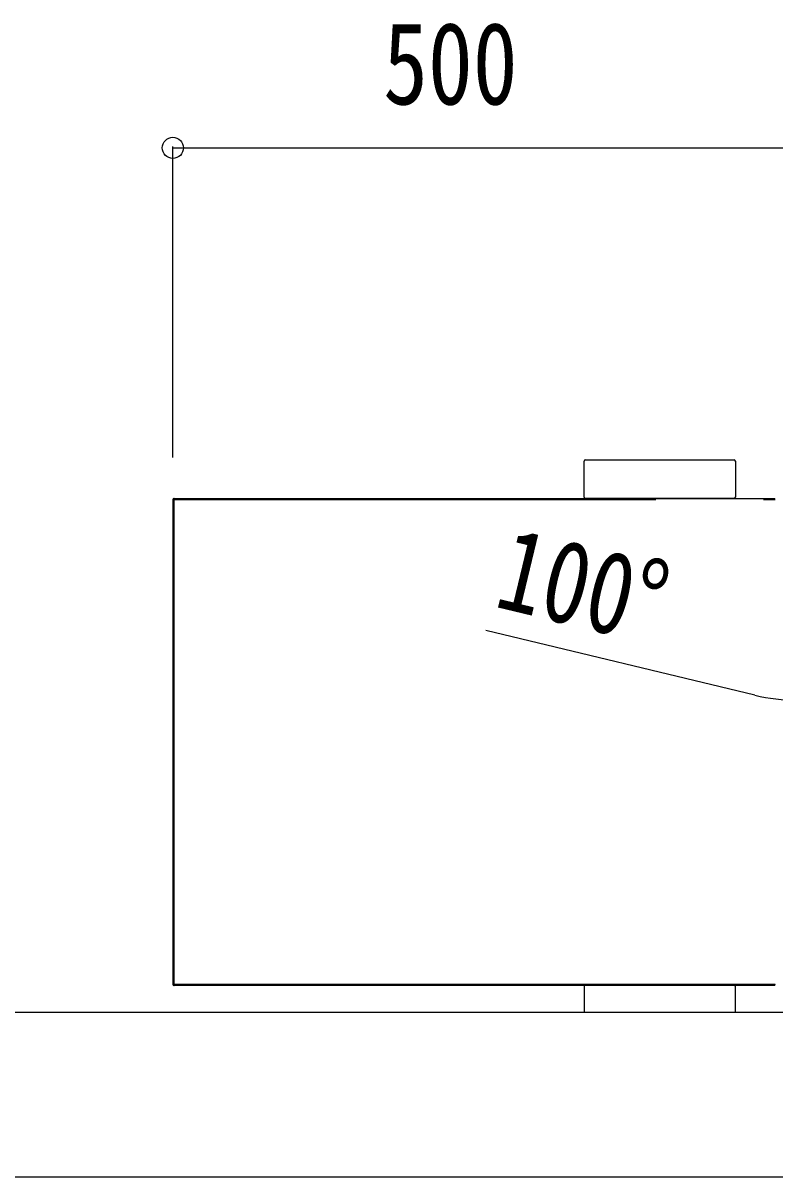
# Model space of a CAD drawing. Units: millimetres, scale not verified. Extents: x -8418 to 8410, y -5948 to 5940.
# Drawn here: x 1426 to 2028, y -990 to -66 of the extents above; entities that cross this region are included whole.
import ezdxf
from ezdxf.enums import TextEntityAlignment as Align

# ---------------------------------------------------------------- set-up
doc = ezdxf.new("R2010")
doc.units = ezdxf.units.MM
doc.header["$LTSCALE"] = 30
for name, color, linetype in [('0-3_YKK_13', 4, 'Continuous'), ('0-4_YKK_A1', 4, 'Continuous'), ('0-5_YKK_D', 6, 'Continuous')]:
    doc.layers.add(name, color=color, linetype=linetype)
doc.styles.add('ＭＳ ゴシック', font='')
doc.styles.get('ＭＳ ゴシック').set_extended_font_data('MS Gothic')

msp = doc.modelspace()

# ---------------------------------------------------------------- linework, layer by layer
at = {"layer": '0-3_YKK_13'}
for p, q in [((1876.04, -415.8), (1995.04, -415.8)), ((1875.04, -445.8), (1875.04, -416.8)), ((1996.04, -416.8), (1996.04, -445.8)), ((1545.54, -447.63), (1545.54, -836.03)), ((1545.54, -447.63), (1546.34, -447.63)), ((1546.34, -447.63), (1546.34, -446.83)), ((1546.48, -446.83), (1546.34, -446.83)), ((1546.34, -447.63), (1546.34, -836.03)), ((1546.34, -447.63), (1932.48, -447.63)), ((1546.48, -446.83), (1932.47, -446.83)), ((1995.04, -446.8), (1876.04, -446.8)), ((1932.47, -446.83), (2018.61, -446.83)), ((2018.6, -447.63), (2027.64, -447.63)), ((2018.61, -446.83), (2027.64, -446.83)), ((2027.64, -447.63), (2027.64, -446.83)), ((2027.64, -447.83), (2027.64, -447.63)), ((2027.84, -447.83), (2027.64, -447.83)), ((1546.34, -836.03), (1545.54, -836.03)), ((1546.34, -836.03), (1546.34, -836.83)), ((2027.64, -836.03), (1546.34, -836.03)), ((1546.34, -836.83), (1546.48, -836.83)), ((2027.64, -836.83), (1546.48, -836.83)), ((1875.04, -837.8), (1875.04, -858.3)), ((1932.48, -836.03), (2018.6, -836.03)), ((1996.04, -858.3), (1996.04, -837.8)), ((2027.64, -835.83), (2027.84, -835.83)), ((2027.64, -835.83), (2027.64, -836.03)), ((2027.64, -836.83), (2027.64, -836.03))]:
    msp.add_line(p, q, dxfattribs=at)
msp.add_lwpolyline([(1995.04, -836.8), (1932.47, -836.8), (1876.04, -836.8)], dxfattribs=at)
for centre, radius, start, end in [((1546.34, -447.63), 0.8, 90, 180), ((1548.9, -447.67), 2.56, 160.84662, 179.1034), ((1546.34, -836.03), 0.8, 180, 270), ((1548.9, -835.99), 2.56, 180.8966, 199.15338)]:
    msp.add_arc(centre, radius, start, end, dxfattribs=at)
for centre, major_axis in [((1876.04, -416.8), (-0.71, 0.71)), ((1995.04, -416.8), (0.71, 0.71)), ((1876.04, -445.8), (-0.71, -0.71)), ((1995.04, -445.8), (0.71, -0.71)), ((1876.04, -837.8), (-0.71, 0.71)), ((1995.04, -837.8), (0.71, 0.71))]:
    msp.add_ellipse(centre, major_axis=major_axis, ratio=0.99628, start_param=5.499651, end_param=7.06672, dxfattribs=at)
at = {"layer": '0-4_YKK_A1'}
for p, q in [((1123.54, -858.3), (2054.54, -858.3)), ((1123.54, -990.3), (2054.54, -990.3))]:
    msp.add_line(p, q, dxfattribs=at)
at = {"layer": '0-5_YKK_D'}
for p, q in [((1545.54, -413.79), (1545.54, -164.8)), ((1545.54, -165.8), (2045.54, -165.8)), ((2011.78, -604.38), (1796.27, -552.53))]:
    msp.add_line(p, q, dxfattribs=at)
msp.add_circle((1545.54, -165.8), 8.5, dxfattribs=at)
msp.add_arc((2045.54, -464.05), 144.34, 256.47228, 270, dxfattribs=at)

# ---------------------------------------------------------------- texts
at = {"layer": '0-5_YKK_D', "style": 'ＭＳ ゴシック', "width": 0.8}
msp.add_text('500', height=65.98, dxfattribs=at).set_placement((1713.94, -150.8), align=Align.BOTTOM_LEFT)
msp.add_text('100°', height=65.98, rotation=346.472, dxfattribs=at).set_placement((1796.79, -552.22), align=Align.BOTTOM_LEFT)

doc.saveas('drawing.dxf')
